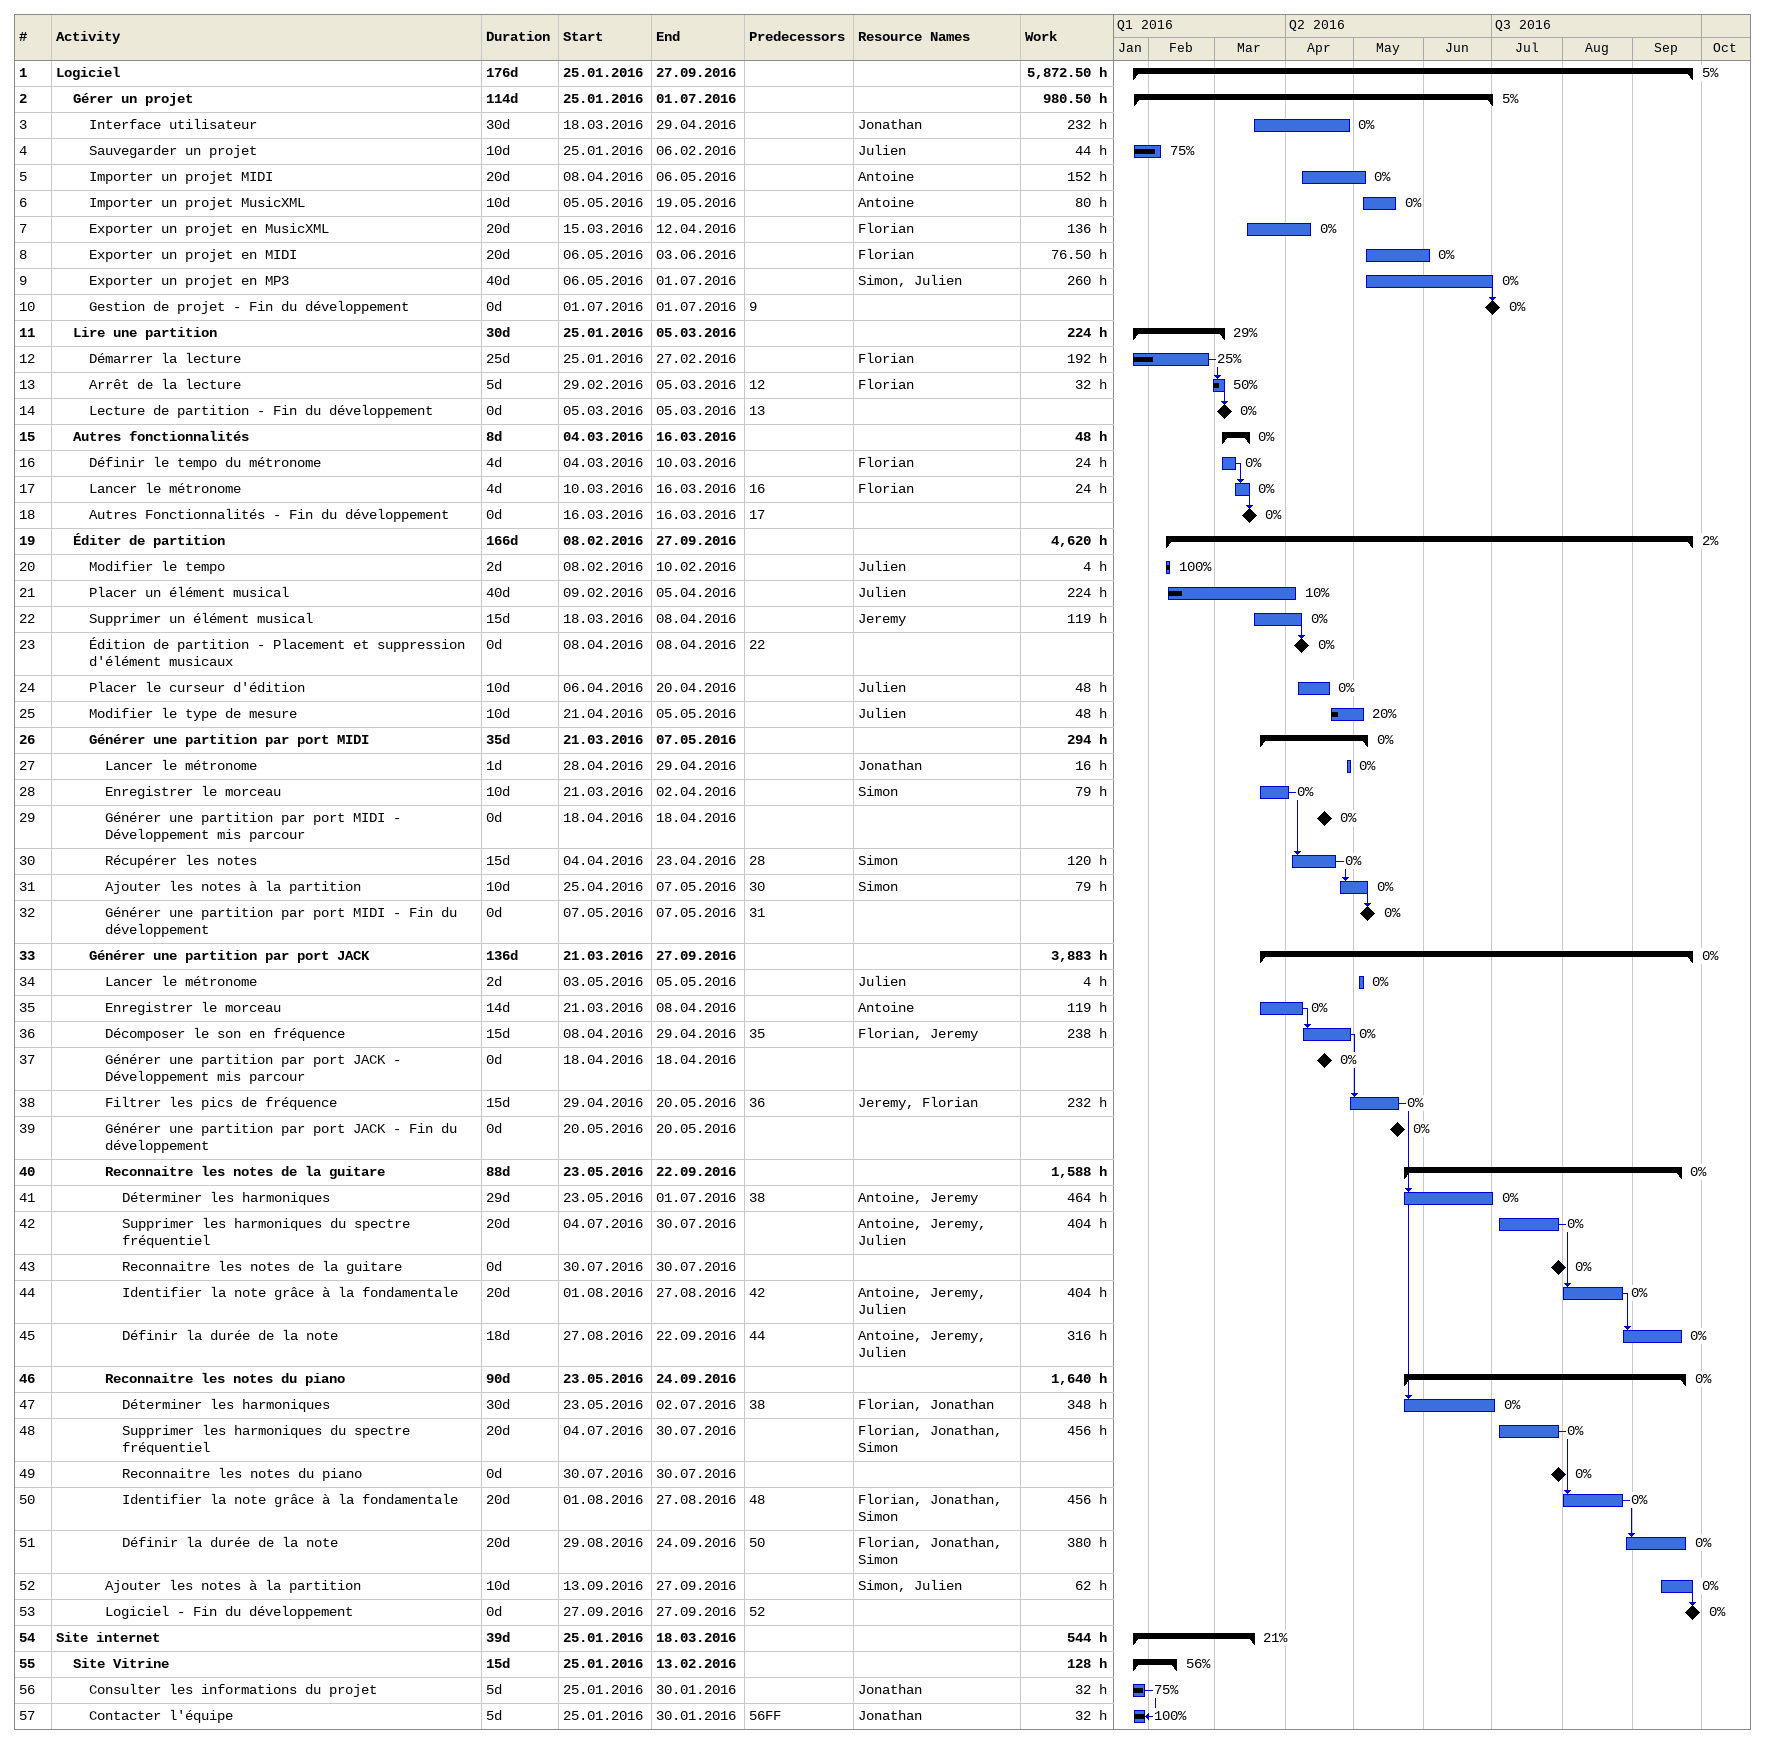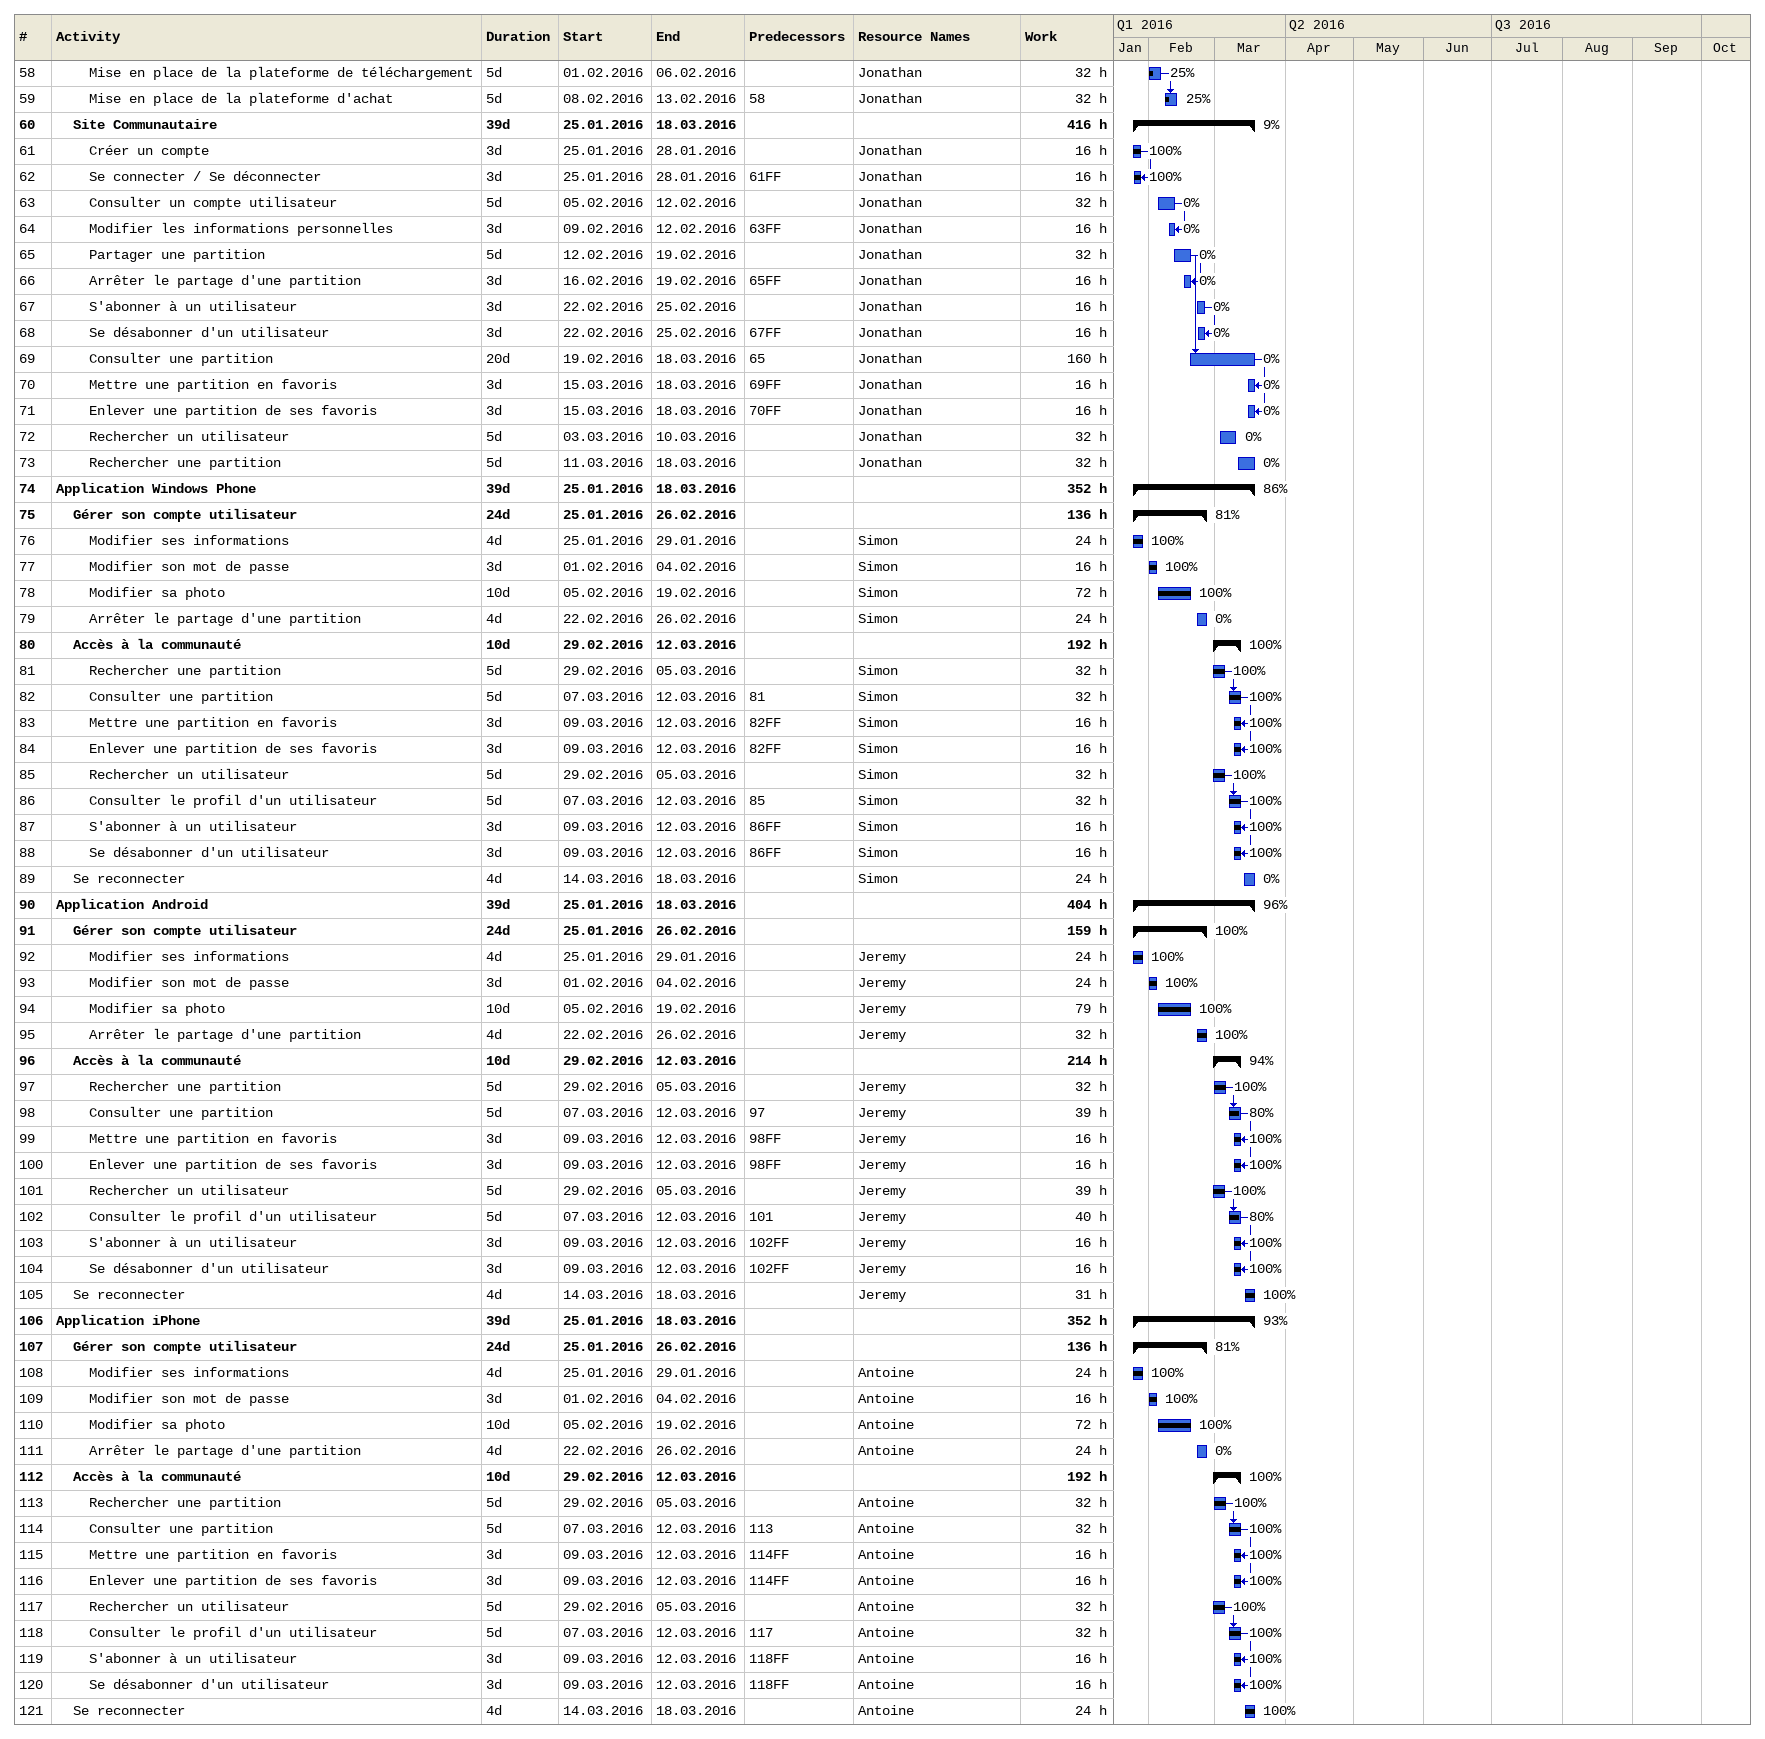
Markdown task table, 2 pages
| ID | Level | Task | Duration | Start | Finish | Predecessors | Resources | % complete | Work (h) |
|---|---|---|---|---|---|---|---|---|---|
| 1 | 1 | **Logiciel** | 176d | 2016-01-25 | 2016-09-27 |  |  | 5 | 5872.50 |
| 2 | 2 | **Gérer un projet** | 114d | 2016-01-25 | 2016-07-01 |  |  | 5 | 980.50 |
| 3 | 3 | Interface utilisateur | 30d | 2016-03-18 | 2016-04-29 |  | Jonathan | 0 | 232 |
| 4 | 3 | Sauvegarder un projet | 10d | 2016-01-25 | 2016-02-06 |  | Julien | 75 | 44 |
| 5 | 3 | Importer un projet MIDI | 20d | 2016-04-08 | 2016-05-06 |  | Antoine | 0 | 152 |
| 6 | 3 | Importer un projet MusicXML | 10d | 2016-05-05 | 2016-05-19 |  | Antoine | 0 | 80 |
| 7 | 3 | Exporter un projet en MusicXML | 20d | 2016-03-15 | 2016-04-12 |  | Florian | 0 | 136 |
| 8 | 3 | Exporter un projet en MIDI | 20d | 2016-05-06 | 2016-06-03 |  | Florian | 0 | 76.50 |
| 9 | 3 | Exporter un projet en MP3 | 40d | 2016-05-06 | 2016-07-01 |  | Simon, Julien | 0 | 260 |
| 10 | 3 | Gestion de projet - Fin du développement | 0d | 2016-07-01 | 2016-07-01 | 9 |  | 0 |  |
| 11 | 2 | **Lire une partition** | 30d | 2016-01-25 | 2016-03-05 |  |  | 29 | 224 |
| 12 | 3 | Démarrer la lecture | 25d | 2016-01-25 | 2016-02-27 |  | Florian | 25 | 192 |
| 13 | 3 | Arrêt de la lecture | 5d | 2016-02-29 | 2016-03-05 | 12 | Florian | 50 | 32 |
| 14 | 3 | Lecture de partition - Fin du développement | 0d | 2016-03-05 | 2016-03-05 | 13 |  | 0 |  |
| 15 | 2 | **Autres fonctionnalités** | 8d | 2016-03-04 | 2016-03-16 |  |  | 0 | 48 |
| 16 | 3 | Définir le tempo du métronome | 4d | 2016-03-04 | 2016-03-10 |  | Florian | 0 | 24 |
| 17 | 3 | Lancer le métronome | 4d | 2016-03-10 | 2016-03-16 | 16 | Florian | 0 | 24 |
| 18 | 3 | Autres Fonctionnalités - Fin du développement | 0d | 2016-03-16 | 2016-03-16 | 17 |  | 0 |  |
| 19 | 2 | **Éditer de partition** | 166d | 2016-02-08 | 2016-09-27 |  |  | 2 | 4620 |
| 20 | 3 | Modifier le tempo | 2d | 2016-02-08 | 2016-02-10 |  | Julien | 100 | 4 |
| 21 | 3 | Placer un élément musical | 40d | 2016-02-09 | 2016-04-05 |  | Julien | 10 | 224 |
| 22 | 3 | Supprimer un élément musical | 15d | 2016-03-18 | 2016-04-08 |  | Jeremy | 0 | 119 |
| 23 | 3 | Édition de partition - Placement et suppression d'élément musicaux | 0d | 2016-04-08 | 2016-04-08 | 22 |  | 0 |  |
| 24 | 3 | Placer le curseur d'édition | 10d | 2016-04-06 | 2016-04-20 |  | Julien | 0 | 48 |
| 25 | 3 | Modifier le type de mesure | 10d | 2016-04-21 | 2016-05-05 |  | Julien | 20 | 48 |
| 26 | 3 | **Générer une partition par port MIDI** | 35d | 2016-03-21 | 2016-05-07 |  |  | 0 | 294 |
| 27 | 4 | Lancer le métronome | 1d | 2016-04-28 | 2016-04-29 |  | Jonathan | 0 | 16 |
| 28 | 4 | Enregistrer le morceau | 10d | 2016-03-21 | 2016-04-02 |  | Simon | 0 | 79 |
| 29 | 4 | Générer une partition par port MIDI - Développement mis parcour | 0d | 2016-04-18 | 2016-04-18 |  |  | 0 |  |
| 30 | 4 | Récupérer les notes | 15d | 2016-04-04 | 2016-04-23 | 28 | Simon | 0 | 120 |
| 31 | 4 | Ajouter les notes à la partition | 10d | 2016-04-25 | 2016-05-07 | 30 | Simon | 0 | 79 |
| 32 | 4 | Générer une partition par port MIDI - Fin du développement | 0d | 2016-05-07 | 2016-05-07 | 31 |  | 0 |  |
| 33 | 3 | **Générer une partition par port JACK** | 136d | 2016-03-21 | 2016-09-27 |  |  | 0 | 3883 |
| 34 | 4 | Lancer le métronome | 2d | 2016-05-03 | 2016-05-05 |  | Julien | 0 | 4 |
| 35 | 4 | Enregistrer le morceau | 14d | 2016-03-21 | 2016-04-08 |  | Antoine | 0 | 119 |
| 36 | 4 | Décomposer le son en fréquence | 15d | 2016-04-08 | 2016-04-29 | 35 | Florian, Jeremy | 0 | 238 |
| 37 | 4 | Générer une partition par port JACK - Développement mis parcour | 0d | 2016-04-18 | 2016-04-18 |  |  | 0 |  |
| 38 | 4 | Filtrer les pics de fréquence | 15d | 2016-04-29 | 2016-05-20 | 36 | Jeremy, Florian | 0 | 232 |
| 39 | 4 | Générer une partition par port JACK - Fin du développement | 0d | 2016-05-20 | 2016-05-20 |  |  | 0 |  |
| 40 | 4 | **Reconnaitre les notes de la guitare** | 88d | 2016-05-23 | 2016-09-22 |  |  | 0 | 1588 |
| 41 | 5 | Déterminer les harmoniques | 29d | 2016-05-23 | 2016-07-01 | 38 | Antoine, Jeremy | 0 | 464 |
| 42 | 5 | Supprimer les harmoniques du spectre fréquentiel | 20d | 2016-07-04 | 2016-07-30 |  | Antoine, Jeremy, Julien | 0 | 404 |
| 43 | 5 | Reconnaitre les notes de la guitare | 0d | 2016-07-30 | 2016-07-30 |  |  | 0 |  |
| 44 | 5 | Identifier la note grâce à la fondamentale | 20d | 2016-08-01 | 2016-08-27 | 42 | Antoine, Jeremy, Julien | 0 | 404 |
| 45 | 5 | Définir la durée de la note | 18d | 2016-08-27 | 2016-09-22 | 44 | Antoine, Jeremy, Julien | 0 | 316 |
| 46 | 4 | **Reconnaitre les notes du piano** | 90d | 2016-05-23 | 2016-09-24 |  |  | 0 | 1640 |
| 47 | 5 | Déterminer les harmoniques | 30d | 2016-05-23 | 2016-07-02 | 38 | Florian, Jonathan | 0 | 348 |
| 48 | 5 | Supprimer les harmoniques du spectre fréquentiel | 20d | 2016-07-04 | 2016-07-30 |  | Florian, Jonathan, Simon | 0 | 456 |
| 49 | 5 | Reconnaitre les notes du piano | 0d | 2016-07-30 | 2016-07-30 |  |  | 0 |  |
| 50 | 5 | Identifier la note grâce à la fondamentale | 20d | 2016-08-01 | 2016-08-27 | 48 | Florian, Jonathan, Simon | 0 | 456 |
| 51 | 5 | Définir la durée de la note | 20d | 2016-08-29 | 2016-09-24 | 50 | Florian, Jonathan, Simon | 0 | 380 |
| 52 | 4 | Ajouter les notes à la partition | 10d | 2016-09-13 | 2016-09-27 |  | Simon, Julien | 0 | 62 |
| 53 | 4 | Logiciel - Fin du développement | 0d | 2016-09-27 | 2016-09-27 | 52 |  | 0 |  |
| 54 | 1 | **Site internet** | 39d | 2016-01-25 | 2016-03-18 |  |  | 21 | 544 |
| 55 | 2 | **Site Vitrine** | 15d | 2016-01-25 | 2016-02-13 |  |  | 56 | 128 |
| 56 | 3 | Consulter les informations du projet | 5d | 2016-01-25 | 2016-01-30 |  | Jonathan | 75 | 32 |
| 57 | 3 | Contacter l'équipe | 5d | 2016-01-25 | 2016-01-30 | 56FF | Jonathan | 100 | 32 |
| 58 | 3 | Mise en place de la plateforme de téléchargement | 5d | 2016-02-01 | 2016-02-06 |  | Jonathan | 25 | 32 |
| 59 | 3 | Mise en place de la plateforme d'achat | 5d | 2016-02-08 | 2016-02-13 | 58 | Jonathan | 25 | 32 |
| 60 | 2 | **Site Communautaire** | 39d | 2016-01-25 | 2016-03-18 |  |  | 9 | 416 |
| 61 | 3 | Créer un compte | 3d | 2016-01-25 | 2016-01-28 |  | Jonathan | 100 | 16 |
| 62 | 3 | Se connecter / Se déconnecter | 3d | 2016-01-25 | 2016-01-28 | 61FF | Jonathan | 100 | 16 |
| 63 | 3 | Consulter un compte utilisateur | 5d | 2016-02-05 | 2016-02-12 |  | Jonathan | 0 | 32 |
| 64 | 3 | Modifier les informations personnelles | 3d | 2016-02-09 | 2016-02-12 | 63FF | Jonathan | 0 | 16 |
| 65 | 3 | Partager une partition | 5d | 2016-02-12 | 2016-02-19 |  | Jonathan | 0 | 32 |
| 66 | 3 | Arrêter le partage d'une partition | 3d | 2016-02-16 | 2016-02-19 | 65FF | Jonathan | 0 | 16 |
| 67 | 3 | S'abonner à un utilisateur | 3d | 2016-02-22 | 2016-02-25 |  | Jonathan | 0 | 16 |
| 68 | 3 | Se désabonner d'un utilisateur | 3d | 2016-02-22 | 2016-02-25 | 67FF | Jonathan | 0 | 16 |
| 69 | 3 | Consulter une partition | 20d | 2016-02-19 | 2016-03-18 | 65 | Jonathan | 0 | 160 |
| 70 | 3 | Mettre une partition en favoris | 3d | 2016-03-15 | 2016-03-18 | 69FF | Jonathan | 0 | 16 |
| 71 | 3 | Enlever une partition de ses favoris | 3d | 2016-03-15 | 2016-03-18 | 70FF | Jonathan | 0 | 16 |
| 72 | 3 | Rechercher un utilisateur | 5d | 2016-03-03 | 2016-03-10 |  | Jonathan | 0 | 32 |
| 73 | 3 | Rechercher une partition | 5d | 2016-03-11 | 2016-03-18 |  | Jonathan | 0 | 32 |
| 74 | 1 | **Application Windows Phone** | 39d | 2016-01-25 | 2016-03-18 |  |  | 86 | 352 |
| 75 | 2 | **Gérer son compte utilisateur** | 24d | 2016-01-25 | 2016-02-26 |  |  | 81 | 136 |
| 76 | 3 | Modifier ses informations | 4d | 2016-01-25 | 2016-01-29 |  | Simon | 100 | 24 |
| 77 | 3 | Modifier son mot de passe | 3d | 2016-02-01 | 2016-02-04 |  | Simon | 100 | 16 |
| 78 | 3 | Modifier sa photo | 10d | 2016-02-05 | 2016-02-19 |  | Simon | 100 | 72 |
| 79 | 3 | Arrêter le partage d'une partition | 4d | 2016-02-22 | 2016-02-26 |  | Simon | 0 | 24 |
| 80 | 2 | **Accès à la communauté** | 10d | 2016-02-29 | 2016-03-12 |  |  | 100 | 192 |
| 81 | 3 | Rechercher une partition | 5d | 2016-02-29 | 2016-03-05 |  | Simon | 100 | 32 |
| 82 | 3 | Consulter une partition | 5d | 2016-03-07 | 2016-03-12 | 81 | Simon | 100 | 32 |
| 83 | 3 | Mettre une partition en favoris | 3d | 2016-03-09 | 2016-03-12 | 82FF | Simon | 100 | 16 |
| 84 | 3 | Enlever une partition de ses favoris | 3d | 2016-03-09 | 2016-03-12 | 82FF | Simon | 100 | 16 |
| 85 | 3 | Rechercher un utilisateur | 5d | 2016-02-29 | 2016-03-05 |  | Simon | 100 | 32 |
| 86 | 3 | Consulter le profil d'un utilisateur | 5d | 2016-03-07 | 2016-03-12 | 85 | Simon | 100 | 32 |
| 87 | 3 | S'abonner à un utilisateur | 3d | 2016-03-09 | 2016-03-12 | 86FF | Simon | 100 | 16 |
| 88 | 3 | Se désabonner d'un utilisateur | 3d | 2016-03-09 | 2016-03-12 | 86FF | Simon | 100 | 16 |
| 89 | 2 | Se reconnecter | 4d | 2016-03-14 | 2016-03-18 |  | Simon | 0 | 24 |
| 90 | 1 | **Application Android** | 39d | 2016-01-25 | 2016-03-18 |  |  | 96 | 404 |
| 91 | 2 | **Gérer son compte utilisateur** | 24d | 2016-01-25 | 2016-02-26 |  |  | 100 | 159 |
| 92 | 3 | Modifier ses informations | 4d | 2016-01-25 | 2016-01-29 |  | Jeremy | 100 | 24 |
| 93 | 3 | Modifier son mot de passe | 3d | 2016-02-01 | 2016-02-04 |  | Jeremy | 100 | 24 |
| 94 | 3 | Modifier sa photo | 10d | 2016-02-05 | 2016-02-19 |  | Jeremy | 100 | 79 |
| 95 | 3 | Arrêter le partage d'une partition | 4d | 2016-02-22 | 2016-02-26 |  | Jeremy | 100 | 32 |
| 96 | 2 | **Accès à la communauté** | 10d | 2016-02-29 | 2016-03-12 |  |  | 94 | 214 |
| 97 | 3 | Rechercher une partition | 5d | 2016-02-29 | 2016-03-05 |  | Jeremy | 100 | 32 |
| 98 | 3 | Consulter une partition | 5d | 2016-03-07 | 2016-03-12 | 97 | Jeremy | 80 | 39 |
| 99 | 3 | Mettre une partition en favoris | 3d | 2016-03-09 | 2016-03-12 | 98FF | Jeremy | 100 | 16 |
| 100 | 3 | Enlever une partition de ses favoris | 3d | 2016-03-09 | 2016-03-12 | 98FF | Jeremy | 100 | 16 |
| 101 | 3 | Rechercher un utilisateur | 5d | 2016-02-29 | 2016-03-05 |  | Jeremy | 100 | 39 |
| 102 | 3 | Consulter le profil d'un utilisateur | 5d | 2016-03-07 | 2016-03-12 | 101 | Jeremy | 80 | 40 |
| 103 | 3 | S'abonner à un utilisateur | 3d | 2016-03-09 | 2016-03-12 | 102FF | Jeremy | 100 | 16 |
| 104 | 3 | Se désabonner d'un utilisateur | 3d | 2016-03-09 | 2016-03-12 | 102FF | Jeremy | 100 | 16 |
| 105 | 2 | Se reconnecter | 4d | 2016-03-14 | 2016-03-18 |  | Jeremy | 100 | 31 |
| 106 | 1 | **Application iPhone** | 39d | 2016-01-25 | 2016-03-18 |  |  | 93 | 352 |
| 107 | 2 | **Gérer son compte utilisateur** | 24d | 2016-01-25 | 2016-02-26 |  |  | 81 | 136 |
| 108 | 3 | Modifier ses informations | 4d | 2016-01-25 | 2016-01-29 |  | Antoine | 100 | 24 |
| 109 | 3 | Modifier son mot de passe | 3d | 2016-02-01 | 2016-02-04 |  | Antoine | 100 | 16 |
| 110 | 3 | Modifier sa photo | 10d | 2016-02-05 | 2016-02-19 |  | Antoine | 100 | 72 |
| 111 | 3 | Arrêter le partage d'une partition | 4d | 2016-02-22 | 2016-02-26 |  | Antoine | 0 | 24 |
| 112 | 2 | **Accès à la communauté** | 10d | 2016-02-29 | 2016-03-12 |  |  | 100 | 192 |
| 113 | 3 | Rechercher une partition | 5d | 2016-02-29 | 2016-03-05 |  | Antoine | 100 | 32 |
| 114 | 3 | Consulter une partition | 5d | 2016-03-07 | 2016-03-12 | 113 | Antoine | 100 | 32 |
| 115 | 3 | Mettre une partition en favoris | 3d | 2016-03-09 | 2016-03-12 | 114FF | Antoine | 100 | 16 |
| 116 | 3 | Enlever une partition de ses favoris | 3d | 2016-03-09 | 2016-03-12 | 114FF | Antoine | 100 | 16 |
| 117 | 3 | Rechercher un utilisateur | 5d | 2016-02-29 | 2016-03-05 |  | Antoine | 100 | 32 |
| 118 | 3 | Consulter le profil d'un utilisateur | 5d | 2016-03-07 | 2016-03-12 | 117 | Antoine | 100 | 32 |
| 119 | 3 | S'abonner à un utilisateur | 3d | 2016-03-09 | 2016-03-12 | 118FF | Antoine | 100 | 16 |
| 120 | 3 | Se désabonner d'un utilisateur | 3d | 2016-03-09 | 2016-03-12 | 118FF | Antoine | 100 | 16 |
| 121 | 2 | Se reconnecter | 4d | 2016-03-14 | 2016-03-18 |  | Antoine | 100 | 24 |
